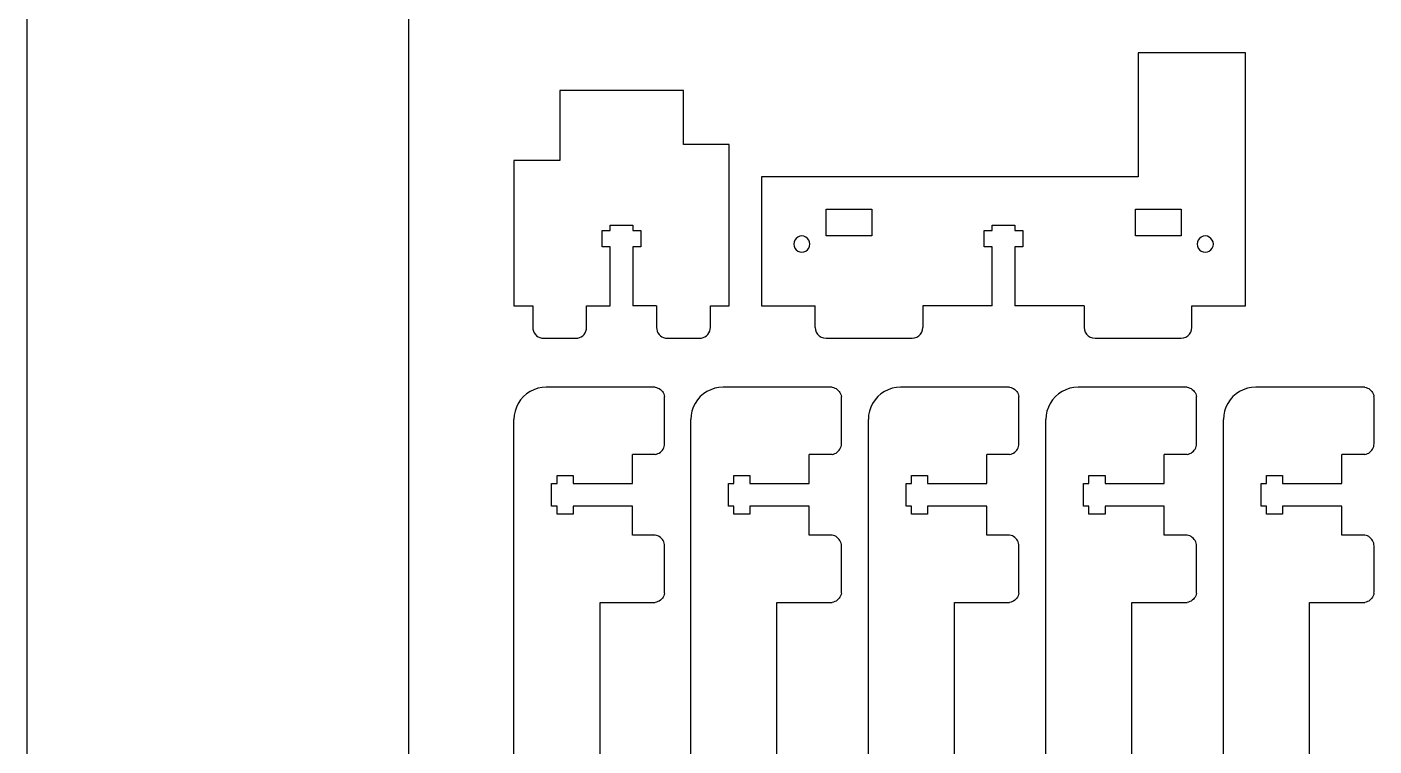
# Model space of a CAD drawing. Header units: metres. Extents: x 2236 to 2658, y -856 to -372.
# Drawn here: x 2242.4 to 2492.8, y -722.1 to -588.5 of the extents above; entities that cross this region are included whole.
import ezdxf

# ---------------------------------------------------------------- set-up
doc = ezdxf.new("R2010")
doc.units = ezdxf.units.M

msp = doc.modelspace()

# ---------------------------------------------------------------- linework, layer by layer
for p, q in [((2468.93, -593.3, 6), (2448.93, -593.3, 6)), ((2448.93, -593.3, 6), (2448.93, -616.3, 6)), ((2468.93, -640.3, 6), (2468.93, -593.3, 6)), ((2448.93, -616.3, 6), (2378.93, -616.3, 6)), ((2378.93, -616.3, 6), (2378.93, -640.3, 6)), ((2390.93, -627.3, 6), (2390.93, -622.3, 6)), ((2390.93, -622.3, 6), (2399.43, -622.3, 6)), ((2399.43, -622.3, 6), (2399.43, -627.3, 6)), ((2448.43, -627.3, 6), (2448.43, -622.3, 6)), ((2448.43, -622.3, 6), (2456.93, -622.3, 6)), ((2456.93, -622.3, 6), (2456.93, -627.3, 6)), ((2421.83, -625.3, 6), (2426.03, -625.3, 6)), ((2421.83, -626.3, 6), (2421.83, -625.3, 6)), ((2426.03, -625.3, 6), (2426.03, -626.3, 6)), ((2384.98, -628.41, 6), (2384.93, -628.8, 6)), ((2385.13, -628.05, 6), (2384.98, -628.41, 6)), ((2385.37, -627.74, 6), (2385.13, -628.05, 6)), ((2385.68, -627.5, 6), (2385.37, -627.74, 6)), ((2386.04, -627.35, 6), (2385.68, -627.5, 6)), ((2386.43, -627.3, 6), (2386.04, -627.35, 6)), ((2386.82, -627.35, 6), (2386.43, -627.3, 6)), ((2387.18, -627.5, 6), (2386.82, -627.35, 6)), ((2387.49, -627.74, 6), (2387.18, -627.5, 6)), ((2387.73, -628.05, 6), (2387.49, -627.74, 6)), ((2387.88, -628.41, 6), (2387.73, -628.05, 6)), ((2387.93, -628.8, 6), (2387.88, -628.41, 6)), ((2399.43, -627.3, 6), (2390.93, -627.3, 6)), ((2420.33, -626.3, 6), (2421.83, -626.3, 6)), ((2420.33, -629.3, 6), (2420.33, -626.3, 6)), ((2426.03, -626.3, 6), (2427.53, -626.3, 6)), ((2427.53, -626.3, 6), (2427.53, -629.3, 6)), ((2456.93, -627.3, 6), (2448.43, -627.3, 6)), ((2459.98, -628.41, 6), (2459.93, -628.8, 6)), ((2460.13, -628.05, 6), (2459.98, -628.41, 6)), ((2460.37, -627.74, 6), (2460.13, -628.05, 6)), ((2460.68, -627.5, 6), (2460.37, -627.74, 6)), ((2461.04, -627.35, 6), (2460.68, -627.5, 6)), ((2461.43, -627.3, 6), (2461.04, -627.35, 6)), ((2461.82, -627.35, 6), (2461.43, -627.3, 6)), ((2462.18, -627.5, 6), (2461.82, -627.35, 6)), ((2462.49, -627.74, 6), (2462.18, -627.5, 6)), ((2462.73, -628.05, 6), (2462.49, -627.74, 6)), ((2462.88, -628.41, 6), (2462.73, -628.05, 6)), ((2462.93, -628.8, 6), (2462.88, -628.41, 6)), ((2384.93, -628.8, 6), (2384.98, -629.18, 6)), ((2384.98, -629.18, 6), (2385.13, -629.55, 6)), ((2385.13, -629.55, 6), (2385.37, -629.86, 6)), ((2385.37, -629.86, 6), (2385.68, -630.1, 6)), ((2385.68, -630.1, 6), (2386.04, -630.25, 6)), ((2386.04, -630.25, 6), (2386.43, -630.3, 6)), ((2386.43, -630.3, 6), (2386.82, -630.25, 6)), ((2386.82, -630.25, 6), (2387.18, -630.1, 6)), ((2387.18, -630.1, 6), (2387.49, -629.86, 6)), ((2387.49, -629.86, 6), (2387.73, -629.55, 6)), ((2387.73, -629.55, 6), (2387.88, -629.18, 6)), ((2387.88, -629.18, 6), (2387.93, -628.8, 6)), ((2421.83, -629.3, 6), (2420.33, -629.3, 6)), ((2421.83, -640.3, 6), (2421.83, -629.3, 6)), ((2426.03, -629.3, 6), (2426.03, -640.3, 6)), ((2427.53, -629.3, 6), (2426.03, -629.3, 6)), ((2459.93, -628.8, 6), (2459.98, -629.18, 6)), ((2459.98, -629.18, 6), (2460.13, -629.55, 6)), ((2460.13, -629.55, 6), (2460.37, -629.86, 6)), ((2460.37, -629.86, 6), (2460.68, -630.1, 6)), ((2460.68, -630.1, 6), (2461.04, -630.25, 6)), ((2461.04, -630.25, 6), (2461.43, -630.3, 6)), ((2461.43, -630.3, 6), (2461.82, -630.25, 6)), ((2461.82, -630.25, 6), (2462.18, -630.1, 6)), ((2462.18, -630.1, 6), (2462.49, -629.86, 6)), ((2462.49, -629.86, 6), (2462.73, -629.55, 6)), ((2462.73, -629.55, 6), (2462.88, -629.18, 6)), ((2462.88, -629.18, 6), (2462.93, -628.8, 6)), ((2378.93, -640.3, 6), (2388.93, -640.3, 6)), ((2388.93, -644.3, 6), (2388.93, -640.3, 6)), ((2408.93, -640.3, 6), (2408.93, -644.3, 6)), ((2421.83, -640.3, 6), (2408.93, -640.3, 6)), ((2438.93, -640.3, 6), (2426.03, -640.3, 6)), ((2438.93, -640.3, 6), (2438.93, -644.3, 6)), ((2458.93, -644.3, 6), (2458.93, -640.3, 6)), ((2458.93, -640.3, 6), (2468.93, -640.3, 6)), ((2388.93, -644.3, 6), (2388.98, -644.74, 6)), ((2388.98, -644.74, 6), (2389.13, -645.16, 6)), ((2389.13, -645.16, 6), (2389.36, -645.54, 6)), ((2389.36, -645.54, 6), (2389.68, -645.86, 6)), ((2389.68, -645.86, 6), (2390.06, -646.1, 6)), ((2407.8, -646.1, 6), (2408.18, -645.86, 6)), ((2408.18, -645.86, 6), (2408.49, -645.54, 6)), ((2408.49, -645.54, 6), (2408.73, -645.16, 6)), ((2408.73, -645.16, 6), (2408.88, -644.74, 6)), ((2408.88, -644.74, 6), (2408.93, -644.3, 6)), ((2438.93, -644.3, 6), (2438.98, -644.74, 6)), ((2438.98, -644.74, 6), (2439.13, -645.16, 6)), ((2439.13, -645.16, 6), (2439.36, -645.54, 6)), ((2439.36, -645.54, 6), (2439.68, -645.86, 6)), ((2439.68, -645.86, 6), (2440.06, -646.1, 6)), ((2457.8, -646.1, 6), (2458.18, -645.86, 6)), ((2458.18, -645.86, 6), (2458.49, -645.54, 6)), ((2458.49, -645.54, 6), (2458.73, -645.16, 6)), ((2458.73, -645.16, 6), (2458.88, -644.74, 6)), ((2458.88, -644.74, 6), (2458.93, -644.3, 6)), ((2390.06, -646.1, 6), (2390.48, -646.25, 6)), ((2390.48, -646.25, 6), (2390.93, -646.3, 6)), ((2390.93, -646.3, 6), (2406.93, -646.3, 6)), ((2406.93, -646.3, 6), (2407.37, -646.25, 6)), ((2407.37, -646.25, 6), (2407.8, -646.1, 6)), ((2440.06, -646.1, 6), (2440.48, -646.25, 6)), ((2440.48, -646.25, 6), (2440.93, -646.3, 6)), ((2440.93, -646.3, 6), (2456.93, -646.3, 6)), ((2456.93, -646.3, 6), (2457.37, -646.25, 6)), ((2457.37, -646.25, 6), (2457.8, -646.1, 6))]:
    msp.add_line(p, q)
at = {"layer": '1'}
for p, q in [((2364.43, -600.3, 6), (2341.43, -600.3, 6)), ((2341.43, -600.3, 6), (2341.43, -613.3, 6)), ((2364.43, -610.3, 6), (2364.43, -600.3, 6)), ((2372.93, -610.3, 6), (2364.43, -610.3, 6)), ((2372.93, -640.3, 6), (2372.93, -610.3, 6)), ((2332.93, -613.3, 6), (2332.93, -640.3, 6)), ((2341.43, -613.3, 6), (2332.93, -613.3, 6)), ((2350.83, -625.3, 6), (2355.03, -625.3, 6)), ((2350.83, -626.3, 6), (2350.83, -625.3, 6)), ((2355.03, -625.3, 6), (2355.03, -626.3, 6)), ((2349.33, -629.3, 6), (2349.33, -626.3, 6)), ((2349.33, -626.3, 6), (2350.83, -626.3, 6)), ((2355.03, -626.3, 6), (2356.53, -626.3, 6)), ((2356.53, -626.3, 6), (2356.53, -629.3, 6)), ((2350.83, -629.3, 6), (2349.33, -629.3, 6)), ((2350.83, -640.3, 6), (2350.83, -629.3, 6)), ((2356.53, -629.3, 6), (2355.03, -629.3, 6)), ((2355.03, -629.3, 6), (2355.03, -640.3, 6)), ((2332.93, -640.3, 6), (2336.43, -640.3, 6)), ((2336.43, -640.3, 6), (2336.43, -644.3, 6)), ((2346.43, -644.3, 6), (2346.43, -640.3, 6)), ((2346.43, -640.3, 6), (2350.83, -640.3, 6)), ((2359.43, -640.3, 6), (2355.03, -640.3, 6)), ((2359.43, -640.3, 6), (2359.43, -644.3, 6)), ((2369.43, -644.3, 6), (2369.43, -640.3, 6)), ((2369.43, -640.3, 6), (2372.93, -640.3, 6)), ((2336.43, -644.3, 6), (2336.46, -644.64, 6)), ((2336.46, -644.64, 6), (2336.55, -644.98, 6)), ((2336.55, -644.98, 6), (2336.7, -645.3, 6)), ((2336.7, -645.3, 6), (2336.9, -645.58, 6)), ((2336.9, -645.58, 6), (2337.14, -645.83, 6)), ((2337.14, -645.83, 6), (2337.43, -646.03, 6)), ((2337.43, -646.03, 6), (2337.74, -646.18, 6)), ((2345.11, -646.18, 6), (2345.43, -646.03, 6)), ((2345.43, -646.03, 6), (2345.71, -645.83, 6)), ((2345.71, -645.83, 6), (2345.96, -645.58, 6)), ((2345.96, -645.58, 6), (2346.16, -645.3, 6)), ((2346.16, -645.3, 6), (2346.31, -644.98, 6)), ((2346.31, -644.98, 6), (2346.4, -644.64, 6)), ((2346.4, -644.64, 6), (2346.43, -644.3, 6)), ((2359.43, -644.3, 6), (2359.46, -644.64, 6)), ((2359.46, -644.64, 6), (2359.55, -644.98, 6)), ((2359.55, -644.98, 6), (2359.7, -645.3, 6)), ((2359.7, -645.3, 6), (2359.9, -645.58, 6)), ((2359.9, -645.58, 6), (2360.14, -645.83, 6)), ((2360.14, -645.83, 6), (2360.43, -646.03, 6)), ((2360.43, -646.03, 6), (2360.74, -646.18, 6)), ((2368.11, -646.18, 6), (2368.43, -646.03, 6)), ((2368.43, -646.03, 6), (2368.71, -645.83, 6)), ((2368.71, -645.83, 6), (2368.96, -645.58, 6)), ((2368.96, -645.58, 6), (2369.16, -645.3, 6)), ((2369.16, -645.3, 6), (2369.31, -644.98, 6)), ((2369.31, -644.98, 6), (2369.4, -644.64, 6)), ((2369.4, -644.64, 6), (2369.43, -644.3, 6)), ((2337.74, -646.18, 6), (2338.08, -646.27, 6)), ((2338.08, -646.27, 6), (2338.43, -646.3, 6)), ((2338.43, -646.3, 6), (2344.43, -646.3, 6)), ((2344.43, -646.3, 6), (2344.78, -646.27, 6)), ((2344.78, -646.27, 6), (2345.11, -646.18, 6)), ((2360.74, -646.18, 6), (2361.08, -646.27, 6)), ((2361.08, -646.27, 6), (2361.43, -646.3, 6)), ((2361.43, -646.3, 6), (2367.43, -646.3, 6)), ((2367.43, -646.3, 6), (2367.78, -646.27, 6)), ((2367.78, -646.27, 6), (2368.11, -646.18, 6))]:
    msp.add_line(p, q, dxfattribs=at)
at = {"layer": '2'}
for p, q in [((2313.4, -768.7, 6), (2313.4, -520.7, 6)), ((2242.4, -529.7, 6), (2242.4, -759.7, 6))]:
    msp.add_line(p, q, dxfattribs=at)
at = {"layer": '4'}
for p, q in [((2468.5, -655.86, 6), (2467.8, -656.2, 6)), ((2469.25, -655.6, 6), (2468.5, -655.86, 6)), ((2470.02, -655.45, 6), (2469.25, -655.6, 6)), ((2470.8, -655.4, 6), (2470.02, -655.45, 6)), ((2490.8, -655.4, 6), (2470.8, -655.4, 6)), ((2491.06, -655.42, 6), (2490.8, -655.4, 6)), ((2491.06, -655.42, 6), (2491.32, -655.47, 6)), ((2491.32, -655.47, 6), (2491.57, -655.55, 6)), ((2491.57, -655.55, 6), (2491.8, -655.67, 6)), ((2491.8, -655.67, 6), (2492.02, -655.81, 6)), ((2492.02, -655.81, 6), (2492.21, -655.99, 6)), ((2492.21, -655.99, 6), (2492.39, -656.18, 6)), ((2465.6, -658.4, 6), (2465.26, -659.1, 6)), ((2466.04, -657.75, 6), (2465.6, -658.4, 6)), ((2466.56, -657.16, 6), (2466.04, -657.75, 6)), ((2467.15, -656.64, 6), (2466.56, -657.16, 6)), ((2467.8, -656.2, 6), (2467.15, -656.64, 6)), ((2492.39, -656.18, 6), (2492.53, -656.4, 6)), ((2492.53, -656.4, 6), (2492.65, -656.63, 6)), ((2492.65, -656.63, 6), (2492.73, -656.88, 6)), ((2492.73, -656.88, 6), (2492.78, -657.14, 6)), ((2492.8, -657.4, 6), (2492.78, -657.14, 6)), ((2492.8, -665.9, 6), (2492.8, -657.4, 6)), ((2464.85, -660.62, 6), (2464.8, -661.4, 6)), ((2465, -659.85, 6), (2464.85, -660.62, 6)), ((2465.26, -659.1, 6), (2465, -659.85, 6)), ((2464.8, -769.4, 6), (2464.8, -661.4, 6)), ((2492.78, -666.16, 6), (2492.8, -665.9, 6)), ((2486.8, -673.3, 6), (2486.8, -667.9, 6)), ((2490.8, -667.9, 6), (2486.8, -667.9, 6)), ((2491.06, -667.88, 6), (2490.8, -667.9, 6)), ((2491.06, -667.88, 6), (2491.32, -667.83, 6)), ((2491.32, -667.83, 6), (2491.57, -667.75, 6)), ((2491.57, -667.75, 6), (2491.8, -667.63, 6)), ((2491.8, -667.63, 6), (2492.02, -667.49, 6)), ((2492.02, -667.49, 6), (2492.21, -667.31, 6)), ((2492.21, -667.31, 6), (2492.39, -667.12, 6)), ((2492.39, -667.12, 6), (2492.53, -666.9, 6)), ((2492.53, -666.9, 6), (2492.65, -666.67, 6)), ((2492.65, -666.67, 6), (2492.73, -666.42, 6)), ((2492.73, -666.42, 6), (2492.78, -666.16, 6)), ((2471.8, -677.5, 6), (2471.8, -673.3, 6)), ((2471.8, -673.3, 6), (2472.8, -673.3, 6)), ((2472.8, -673.3, 6), (2472.8, -671.8, 6)), ((2472.8, -671.8, 6), (2475.8, -671.8, 6)), ((2475.8, -671.8, 6), (2475.8, -673.3, 6)), ((2475.8, -673.3, 6), (2486.8, -673.3, 6)), ((2472.8, -677.5, 6), (2471.8, -677.5, 6)), ((2472.8, -679, 6), (2472.8, -677.5, 6)), ((2486.8, -677.5, 6), (2475.8, -677.5, 6)), ((2475.8, -677.5, 6), (2475.8, -679, 6)), ((2486.8, -682.9, 6), (2486.8, -677.5, 6)), ((2475.8, -679, 6), (2472.8, -679, 6)), ((2490.8, -682.9, 6), (2486.8, -682.9, 6)), ((2491.06, -682.92, 6), (2490.8, -682.9, 6)), ((2491.32, -682.97, 6), (2491.06, -682.92, 6)), ((2491.57, -683.05, 6), (2491.32, -682.97, 6)), ((2491.8, -683.17, 6), (2491.57, -683.05, 6)), ((2492.02, -683.31, 6), (2491.8, -683.17, 6)), ((2492.21, -683.49, 6), (2492.02, -683.31, 6)), ((2492.39, -683.68, 6), (2492.21, -683.49, 6)), ((2492.53, -683.9, 6), (2492.39, -683.68, 6)), ((2492.65, -684.13, 6), (2492.53, -683.9, 6)), ((2492.73, -684.38, 6), (2492.65, -684.13, 6)), ((2492.78, -684.64, 6), (2492.73, -684.38, 6)), ((2492.8, -684.9, 6), (2492.78, -684.64, 6)), ((2492.8, -693.4, 6), (2492.8, -684.9, 6)), ((2492.78, -693.66, 6), (2492.8, -693.4, 6)), ((2480.8, -735.4, 6), (2480.8, -695.4, 6)), ((2480.8, -695.4, 6), (2490.8, -695.4, 6)), ((2490.8, -695.4, 6), (2491.06, -695.38, 6)), ((2491.32, -695.33, 6), (2491.06, -695.38, 6)), ((2491.57, -695.25, 6), (2491.32, -695.33, 6)), ((2491.8, -695.13, 6), (2491.57, -695.25, 6)), ((2492.02, -694.99, 6), (2491.8, -695.13, 6)), ((2492.21, -694.81, 6), (2492.02, -694.99, 6)), ((2492.39, -694.62, 6), (2492.21, -694.81, 6)), ((2492.53, -694.4, 6), (2492.39, -694.62, 6)), ((2492.65, -694.17, 6), (2492.53, -694.4, 6)), ((2492.73, -693.92, 6), (2492.65, -694.17, 6)), ((2492.78, -693.66, 6), (2492.73, -693.92, 6))]:
    msp.add_line(p, q, dxfattribs=at)
at = {"layer": '6'}
for p, q in [((2435.5, -655.86, 6), (2434.8, -656.2, 6)), ((2436.25, -655.6, 6), (2435.5, -655.86, 6)), ((2437.02, -655.45, 6), (2436.25, -655.6, 6)), ((2437.8, -655.4, 6), (2437.02, -655.45, 6)), ((2457.8, -655.4, 6), (2437.8, -655.4, 6)), ((2458.06, -655.42, 6), (2457.8, -655.4, 6)), ((2458.06, -655.42, 6), (2458.32, -655.47, 6)), ((2458.32, -655.47, 6), (2458.57, -655.55, 6)), ((2458.57, -655.55, 6), (2458.8, -655.67, 6)), ((2458.8, -655.67, 6), (2459.02, -655.81, 6)), ((2459.02, -655.81, 6), (2459.21, -655.99, 6)), ((2459.21, -655.99, 6), (2459.39, -656.18, 6)), ((2432.6, -658.4, 6), (2432.26, -659.1, 6)), ((2433.04, -657.75, 6), (2432.6, -658.4, 6)), ((2433.56, -657.16, 6), (2433.04, -657.75, 6)), ((2434.15, -656.64, 6), (2433.56, -657.16, 6)), ((2434.8, -656.2, 6), (2434.15, -656.64, 6)), ((2459.39, -656.18, 6), (2459.53, -656.4, 6)), ((2459.53, -656.4, 6), (2459.65, -656.63, 6)), ((2459.65, -656.63, 6), (2459.73, -656.88, 6)), ((2459.73, -656.88, 6), (2459.78, -657.14, 6)), ((2459.8, -657.4, 6), (2459.78, -657.14, 6)), ((2459.8, -665.9, 6), (2459.8, -657.4, 6)), ((2431.85, -660.62, 6), (2431.8, -661.4, 6)), ((2432, -659.85, 6), (2431.85, -660.62, 6)), ((2432.26, -659.1, 6), (2432, -659.85, 6)), ((2431.8, -769.4, 6), (2431.8, -661.4, 6)), ((2459.78, -666.16, 6), (2459.8, -665.9, 6)), ((2453.8, -673.3, 6), (2453.8, -667.9, 6)), ((2457.8, -667.9, 6), (2453.8, -667.9, 6)), ((2458.06, -667.88, 6), (2457.8, -667.9, 6)), ((2458.06, -667.88, 6), (2458.32, -667.83, 6)), ((2458.32, -667.83, 6), (2458.57, -667.75, 6)), ((2458.57, -667.75, 6), (2458.8, -667.63, 6)), ((2458.8, -667.63, 6), (2459.02, -667.49, 6)), ((2459.02, -667.49, 6), (2459.21, -667.31, 6)), ((2459.21, -667.31, 6), (2459.39, -667.12, 6)), ((2459.39, -667.12, 6), (2459.53, -666.9, 6)), ((2459.53, -666.9, 6), (2459.65, -666.67, 6)), ((2459.65, -666.67, 6), (2459.73, -666.42, 6)), ((2459.73, -666.42, 6), (2459.78, -666.16, 6)), ((2438.8, -677.5, 6), (2438.8, -673.3, 6)), ((2438.8, -673.3, 6), (2439.8, -673.3, 6)), ((2439.8, -673.3, 6), (2439.8, -671.8, 6)), ((2439.8, -671.8, 6), (2442.8, -671.8, 6)), ((2442.8, -671.8, 6), (2442.8, -673.3, 6)), ((2442.8, -673.3, 6), (2453.8, -673.3, 6)), ((2439.8, -677.5, 6), (2438.8, -677.5, 6)), ((2439.8, -679, 6), (2439.8, -677.5, 6)), ((2453.8, -677.5, 6), (2442.8, -677.5, 6)), ((2442.8, -677.5, 6), (2442.8, -679, 6)), ((2453.8, -682.9, 6), (2453.8, -677.5, 6)), ((2442.8, -679, 6), (2439.8, -679, 6)), ((2457.8, -682.9, 6), (2453.8, -682.9, 6)), ((2458.06, -682.92, 6), (2457.8, -682.9, 6)), ((2458.32, -682.97, 6), (2458.06, -682.92, 6)), ((2458.57, -683.05, 6), (2458.32, -682.97, 6)), ((2458.8, -683.17, 6), (2458.57, -683.05, 6)), ((2459.02, -683.31, 6), (2458.8, -683.17, 6)), ((2459.21, -683.49, 6), (2459.02, -683.31, 6)), ((2459.39, -683.68, 6), (2459.21, -683.49, 6)), ((2459.53, -683.9, 6), (2459.39, -683.68, 6)), ((2459.65, -684.13, 6), (2459.53, -683.9, 6)), ((2459.73, -684.38, 6), (2459.65, -684.13, 6)), ((2459.78, -684.64, 6), (2459.73, -684.38, 6)), ((2459.8, -684.9, 6), (2459.78, -684.64, 6)), ((2459.8, -693.4, 6), (2459.8, -684.9, 6)), ((2459.78, -693.66, 6), (2459.8, -693.4, 6)), ((2447.8, -735.4, 6), (2447.8, -695.4, 6)), ((2447.8, -695.4, 6), (2457.8, -695.4, 6)), ((2457.8, -695.4, 6), (2458.06, -695.38, 6)), ((2458.32, -695.33, 6), (2458.06, -695.38, 6)), ((2458.57, -695.25, 6), (2458.32, -695.33, 6)), ((2458.8, -695.13, 6), (2458.57, -695.25, 6)), ((2459.02, -694.99, 6), (2458.8, -695.13, 6)), ((2459.21, -694.81, 6), (2459.02, -694.99, 6)), ((2459.39, -694.62, 6), (2459.21, -694.81, 6)), ((2459.53, -694.4, 6), (2459.39, -694.62, 6)), ((2459.65, -694.17, 6), (2459.53, -694.4, 6)), ((2459.73, -693.92, 6), (2459.65, -694.17, 6)), ((2459.78, -693.66, 6), (2459.73, -693.92, 6))]:
    msp.add_line(p, q, dxfattribs=at)
at = {"layer": '7'}
for p, q in [((2336.63, -655.86, 6), (2335.93, -656.2, 6)), ((2337.38, -655.6, 6), (2336.63, -655.86, 6)), ((2338.15, -655.45, 6), (2337.38, -655.6, 6)), ((2338.93, -655.4, 6), (2338.15, -655.45, 6)), ((2358.93, -655.4, 6), (2338.93, -655.4, 6)), ((2359.19, -655.42, 6), (2358.93, -655.4, 6)), ((2359.19, -655.42, 6), (2359.45, -655.47, 6)), ((2359.45, -655.47, 6), (2359.69, -655.55, 6)), ((2359.69, -655.55, 6), (2359.93, -655.67, 6)), ((2359.93, -655.67, 6), (2360.15, -655.81, 6)), ((2360.15, -655.81, 6), (2360.34, -655.99, 6)), ((2360.34, -655.99, 6), (2360.52, -656.18, 6)), ((2333.73, -658.4, 6), (2333.39, -659.1, 6)), ((2334.17, -657.75, 6), (2333.73, -658.4, 6)), ((2334.69, -657.16, 6), (2334.17, -657.75, 6)), ((2335.28, -656.64, 6), (2334.69, -657.16, 6)), ((2335.93, -656.2, 6), (2335.28, -656.64, 6)), ((2360.52, -656.18, 6), (2360.66, -656.4, 6)), ((2360.66, -656.4, 6), (2360.78, -656.63, 6)), ((2360.78, -656.63, 6), (2360.86, -656.88, 6)), ((2360.86, -656.88, 6), (2360.91, -657.14, 6)), ((2360.93, -657.4, 6), (2360.91, -657.14, 6)), ((2360.93, -665.9, 6), (2360.93, -657.4, 6)), ((2332.98, -660.62, 6), (2332.93, -661.4, 6)), ((2333.13, -659.85, 6), (2332.98, -660.62, 6)), ((2333.39, -659.1, 6), (2333.13, -659.85, 6)), ((2332.93, -769.4, 6), (2332.93, -661.4, 6)), ((2360.91, -666.16, 6), (2360.93, -665.9, 6)), ((2354.93, -673.3, 6), (2354.93, -667.9, 6)), ((2358.93, -667.9, 6), (2354.93, -667.9, 6)), ((2359.19, -667.88, 6), (2358.93, -667.9, 6)), ((2359.19, -667.88, 6), (2359.45, -667.83, 6)), ((2359.45, -667.83, 6), (2359.69, -667.75, 6)), ((2359.69, -667.75, 6), (2359.93, -667.63, 6)), ((2359.93, -667.63, 6), (2360.15, -667.49, 6)), ((2360.15, -667.49, 6), (2360.34, -667.31, 6)), ((2360.34, -667.31, 6), (2360.52, -667.12, 6)), ((2360.52, -667.12, 6), (2360.66, -666.9, 6)), ((2360.66, -666.9, 6), (2360.78, -666.67, 6)), ((2360.78, -666.67, 6), (2360.86, -666.42, 6)), ((2360.86, -666.42, 6), (2360.91, -666.16, 6)), ((2339.93, -677.5, 6), (2339.93, -673.3, 6)), ((2339.93, -673.3, 6), (2340.93, -673.3, 6)), ((2340.93, -673.3, 6), (2340.93, -671.8, 6)), ((2340.93, -671.8, 6), (2343.93, -671.8, 6)), ((2343.93, -671.8, 6), (2343.93, -673.3, 6)), ((2343.93, -673.3, 6), (2354.93, -673.3, 6)), ((2340.93, -677.5, 6), (2339.93, -677.5, 6)), ((2340.93, -679, 6), (2340.93, -677.5, 6)), ((2354.93, -677.5, 6), (2343.93, -677.5, 6)), ((2343.93, -677.5, 6), (2343.93, -679, 6)), ((2354.93, -682.9, 6), (2354.93, -677.5, 6)), ((2343.93, -679, 6), (2340.93, -679, 6)), ((2358.93, -682.9, 6), (2354.93, -682.9, 6)), ((2359.19, -682.92, 6), (2358.93, -682.9, 6)), ((2359.45, -682.97, 6), (2359.19, -682.92, 6)), ((2359.69, -683.05, 6), (2359.45, -682.97, 6)), ((2359.93, -683.17, 6), (2359.69, -683.05, 6)), ((2360.15, -683.31, 6), (2359.93, -683.17, 6)), ((2360.34, -683.49, 6), (2360.15, -683.31, 6)), ((2360.52, -683.68, 6), (2360.34, -683.49, 6)), ((2360.66, -683.9, 6), (2360.52, -683.68, 6)), ((2360.78, -684.13, 6), (2360.66, -683.9, 6)), ((2360.86, -684.38, 6), (2360.78, -684.13, 6)), ((2360.91, -684.64, 6), (2360.86, -684.38, 6)), ((2360.93, -684.9, 6), (2360.91, -684.64, 6)), ((2360.93, -693.4, 6), (2360.93, -684.9, 6)), ((2360.91, -693.66, 6), (2360.93, -693.4, 6)), ((2348.93, -735.4, 6), (2348.93, -695.4, 6)), ((2348.93, -695.4, 6), (2358.93, -695.4, 6)), ((2358.93, -695.4, 6), (2359.19, -695.38, 6)), ((2359.45, -695.33, 6), (2359.19, -695.38, 6)), ((2359.69, -695.25, 6), (2359.45, -695.33, 6)), ((2359.93, -695.13, 6), (2359.69, -695.25, 6)), ((2360.15, -694.99, 6), (2359.93, -695.13, 6)), ((2360.34, -694.81, 6), (2360.15, -694.99, 6)), ((2360.52, -694.62, 6), (2360.34, -694.81, 6)), ((2360.66, -694.4, 6), (2360.52, -694.62, 6)), ((2360.78, -694.17, 6), (2360.66, -694.4, 6)), ((2360.86, -693.92, 6), (2360.78, -694.17, 6)), ((2360.91, -693.66, 6), (2360.86, -693.92, 6))]:
    msp.add_line(p, q, dxfattribs=at)
at = {"layer": '8'}
for p, q in [((2402.5, -655.86, 6), (2401.8, -656.2, 6)), ((2403.25, -655.6, 6), (2402.5, -655.86, 6)), ((2404.02, -655.45, 6), (2403.25, -655.6, 6)), ((2404.8, -655.4, 6), (2404.02, -655.45, 6)), ((2424.8, -655.4, 6), (2404.8, -655.4, 6)), ((2425.06, -655.42, 6), (2424.8, -655.4, 6)), ((2425.06, -655.42, 6), (2425.32, -655.47, 6)), ((2425.32, -655.47, 6), (2425.57, -655.55, 6)), ((2425.57, -655.55, 6), (2425.8, -655.67, 6)), ((2425.8, -655.67, 6), (2426.02, -655.81, 6)), ((2426.02, -655.81, 6), (2426.21, -655.99, 6)), ((2426.21, -655.99, 6), (2426.39, -656.18, 6)), ((2399.6, -658.4, 6), (2399.26, -659.1, 6)), ((2400.04, -657.75, 6), (2399.6, -658.4, 6)), ((2400.56, -657.16, 6), (2400.04, -657.75, 6)), ((2401.15, -656.64, 6), (2400.56, -657.16, 6)), ((2401.8, -656.2, 6), (2401.15, -656.64, 6)), ((2426.39, -656.18, 6), (2426.53, -656.4, 6)), ((2426.53, -656.4, 6), (2426.65, -656.63, 6)), ((2426.65, -656.63, 6), (2426.73, -656.88, 6)), ((2426.73, -656.88, 6), (2426.78, -657.14, 6)), ((2426.8, -657.4, 6), (2426.78, -657.14, 6)), ((2426.8, -665.9, 6), (2426.8, -657.4, 6)), ((2398.85, -660.62, 6), (2398.8, -661.4, 6)), ((2399, -659.85, 6), (2398.85, -660.62, 6)), ((2399.26, -659.1, 6), (2399, -659.85, 6)), ((2398.8, -769.4, 6), (2398.8, -661.4, 6)), ((2426.78, -666.16, 6), (2426.8, -665.9, 6)), ((2420.8, -673.3, 6), (2420.8, -667.9, 6)), ((2424.8, -667.9, 6), (2420.8, -667.9, 6)), ((2425.06, -667.88, 6), (2424.8, -667.9, 6)), ((2425.06, -667.88, 6), (2425.32, -667.83, 6)), ((2425.32, -667.83, 6), (2425.57, -667.75, 6)), ((2425.57, -667.75, 6), (2425.8, -667.63, 6)), ((2425.8, -667.63, 6), (2426.02, -667.49, 6)), ((2426.02, -667.49, 6), (2426.21, -667.31, 6)), ((2426.21, -667.31, 6), (2426.39, -667.12, 6)), ((2426.39, -667.12, 6), (2426.53, -666.9, 6)), ((2426.53, -666.9, 6), (2426.65, -666.67, 6)), ((2426.65, -666.67, 6), (2426.73, -666.42, 6)), ((2426.73, -666.42, 6), (2426.78, -666.16, 6)), ((2405.8, -677.5, 6), (2405.8, -673.3, 6)), ((2405.8, -673.3, 6), (2406.8, -673.3, 6)), ((2406.8, -673.3, 6), (2406.8, -671.8, 6)), ((2406.8, -671.8, 6), (2409.8, -671.8, 6)), ((2409.8, -671.8, 6), (2409.8, -673.3, 6)), ((2409.8, -673.3, 6), (2420.8, -673.3, 6)), ((2406.8, -677.5, 6), (2405.8, -677.5, 6)), ((2406.8, -679, 6), (2406.8, -677.5, 6)), ((2420.8, -677.5, 6), (2409.8, -677.5, 6)), ((2409.8, -677.5, 6), (2409.8, -679, 6)), ((2420.8, -682.9, 6), (2420.8, -677.5, 6)), ((2409.8, -679, 6), (2406.8, -679, 6)), ((2424.8, -682.9, 6), (2420.8, -682.9, 6)), ((2425.06, -682.92, 6), (2424.8, -682.9, 6)), ((2425.32, -682.97, 6), (2425.06, -682.92, 6)), ((2425.57, -683.05, 6), (2425.32, -682.97, 6)), ((2425.8, -683.17, 6), (2425.57, -683.05, 6)), ((2426.02, -683.31, 6), (2425.8, -683.17, 6)), ((2426.21, -683.49, 6), (2426.02, -683.31, 6)), ((2426.39, -683.68, 6), (2426.21, -683.49, 6)), ((2426.53, -683.9, 6), (2426.39, -683.68, 6)), ((2426.65, -684.13, 6), (2426.53, -683.9, 6)), ((2426.73, -684.38, 6), (2426.65, -684.13, 6)), ((2426.78, -684.64, 6), (2426.73, -684.38, 6)), ((2426.8, -684.9, 6), (2426.78, -684.64, 6)), ((2426.8, -693.4, 6), (2426.8, -684.9, 6)), ((2426.78, -693.66, 6), (2426.8, -693.4, 6)), ((2414.8, -735.4, 6), (2414.8, -695.4, 6)), ((2414.8, -695.4, 6), (2424.8, -695.4, 6)), ((2424.8, -695.4, 6), (2425.06, -695.38, 6)), ((2425.32, -695.33, 6), (2425.06, -695.38, 6)), ((2425.57, -695.25, 6), (2425.32, -695.33, 6)), ((2425.8, -695.13, 6), (2425.57, -695.25, 6)), ((2426.02, -694.99, 6), (2425.8, -695.13, 6)), ((2426.21, -694.81, 6), (2426.02, -694.99, 6)), ((2426.39, -694.62, 6), (2426.21, -694.81, 6)), ((2426.53, -694.4, 6), (2426.39, -694.62, 6)), ((2426.65, -694.17, 6), (2426.53, -694.4, 6)), ((2426.73, -693.92, 6), (2426.65, -694.17, 6)), ((2426.78, -693.66, 6), (2426.73, -693.92, 6))]:
    msp.add_line(p, q, dxfattribs=at)
at = {"layer": '9'}
for p, q in [((2369.5, -655.86, 6), (2368.8, -656.2, 6)), ((2370.25, -655.6, 6), (2369.5, -655.86, 6)), ((2371.02, -655.45, 6), (2370.25, -655.6, 6)), ((2371.8, -655.4, 6), (2371.02, -655.45, 6)), ((2391.8, -655.4, 6), (2371.8, -655.4, 6)), ((2392.06, -655.42, 6), (2391.8, -655.4, 6)), ((2392.06, -655.42, 6), (2392.32, -655.47, 6)), ((2392.32, -655.47, 6), (2392.57, -655.55, 6)), ((2392.57, -655.55, 6), (2392.8, -655.67, 6)), ((2392.8, -655.67, 6), (2393.02, -655.81, 6)), ((2393.02, -655.81, 6), (2393.21, -655.99, 6)), ((2393.21, -655.99, 6), (2393.39, -656.18, 6)), ((2366.6, -658.4, 6), (2366.26, -659.1, 6)), ((2367.04, -657.75, 6), (2366.6, -658.4, 6)), ((2367.56, -657.16, 6), (2367.04, -657.75, 6)), ((2368.15, -656.64, 6), (2367.56, -657.16, 6)), ((2368.8, -656.2, 6), (2368.15, -656.64, 6)), ((2393.39, -656.18, 6), (2393.53, -656.4, 6)), ((2393.53, -656.4, 6), (2393.65, -656.63, 6)), ((2393.65, -656.63, 6), (2393.73, -656.88, 6)), ((2393.73, -656.88, 6), (2393.78, -657.14, 6)), ((2393.8, -657.4, 6), (2393.78, -657.14, 6)), ((2393.8, -665.9, 6), (2393.8, -657.4, 6)), ((2365.85, -660.62, 6), (2365.8, -661.4, 6)), ((2366, -659.85, 6), (2365.85, -660.62, 6)), ((2366.26, -659.1, 6), (2366, -659.85, 6)), ((2365.8, -769.4, 6), (2365.8, -661.4, 6)), ((2393.78, -666.16, 6), (2393.8, -665.9, 6)), ((2387.8, -673.3, 6), (2387.8, -667.9, 6)), ((2391.8, -667.9, 6), (2387.8, -667.9, 6)), ((2392.06, -667.88, 6), (2391.8, -667.9, 6)), ((2392.06, -667.88, 6), (2392.32, -667.83, 6)), ((2392.32, -667.83, 6), (2392.57, -667.75, 6)), ((2392.57, -667.75, 6), (2392.8, -667.63, 6)), ((2392.8, -667.63, 6), (2393.02, -667.49, 6)), ((2393.02, -667.49, 6), (2393.21, -667.31, 6)), ((2393.21, -667.31, 6), (2393.39, -667.12, 6)), ((2393.39, -667.12, 6), (2393.53, -666.9, 6)), ((2393.53, -666.9, 6), (2393.65, -666.67, 6)), ((2393.65, -666.67, 6), (2393.73, -666.42, 6)), ((2393.73, -666.42, 6), (2393.78, -666.16, 6)), ((2372.8, -677.5, 6), (2372.8, -673.3, 6)), ((2372.8, -673.3, 6), (2373.8, -673.3, 6)), ((2373.8, -671.8, 6), (2376.8, -671.8, 6)), ((2373.8, -673.3, 6), (2373.8, -671.8, 6)), ((2376.8, -671.8, 6), (2376.8, -673.3, 6)), ((2376.8, -673.3, 6), (2387.8, -673.3, 6)), ((2373.8, -677.5, 6), (2372.8, -677.5, 6)), ((2373.8, -679, 6), (2373.8, -677.5, 6)), ((2376.8, -677.5, 6), (2376.8, -679, 6)), ((2387.8, -677.5, 6), (2376.8, -677.5, 6)), ((2387.8, -682.9, 6), (2387.8, -677.5, 6)), ((2376.8, -679, 6), (2373.8, -679, 6)), ((2391.8, -682.9, 6), (2387.8, -682.9, 6)), ((2392.06, -682.92, 6), (2391.8, -682.9, 6)), ((2392.32, -682.97, 6), (2392.06, -682.92, 6)), ((2392.57, -683.05, 6), (2392.32, -682.97, 6)), ((2392.8, -683.17, 6), (2392.57, -683.05, 6)), ((2393.02, -683.31, 6), (2392.8, -683.17, 6)), ((2393.21, -683.49, 6), (2393.02, -683.31, 6)), ((2393.39, -683.68, 6), (2393.21, -683.49, 6)), ((2393.53, -683.9, 6), (2393.39, -683.68, 6)), ((2393.65, -684.13, 6), (2393.53, -683.9, 6)), ((2393.73, -684.38, 6), (2393.65, -684.13, 6)), ((2393.78, -684.64, 6), (2393.73, -684.38, 6)), ((2393.8, -684.9, 6), (2393.78, -684.64, 6)), ((2393.8, -693.4, 6), (2393.8, -684.9, 6)), ((2393.78, -693.66, 6), (2393.8, -693.4, 6)), ((2381.8, -735.4, 6), (2381.8, -695.4, 6)), ((2381.8, -695.4, 6), (2391.8, -695.4, 6)), ((2391.8, -695.4, 6), (2392.06, -695.38, 6)), ((2392.32, -695.33, 6), (2392.06, -695.38, 6)), ((2392.57, -695.25, 6), (2392.32, -695.33, 6)), ((2392.8, -695.13, 6), (2392.57, -695.25, 6)), ((2393.02, -694.99, 6), (2392.8, -695.13, 6)), ((2393.21, -694.81, 6), (2393.02, -694.99, 6)), ((2393.39, -694.62, 6), (2393.21, -694.81, 6)), ((2393.53, -694.4, 6), (2393.39, -694.62, 6)), ((2393.65, -694.17, 6), (2393.53, -694.4, 6)), ((2393.73, -693.92, 6), (2393.65, -694.17, 6)), ((2393.78, -693.66, 6), (2393.73, -693.92, 6))]:
    msp.add_line(p, q, dxfattribs=at)

doc.saveas('drawing.dxf')
